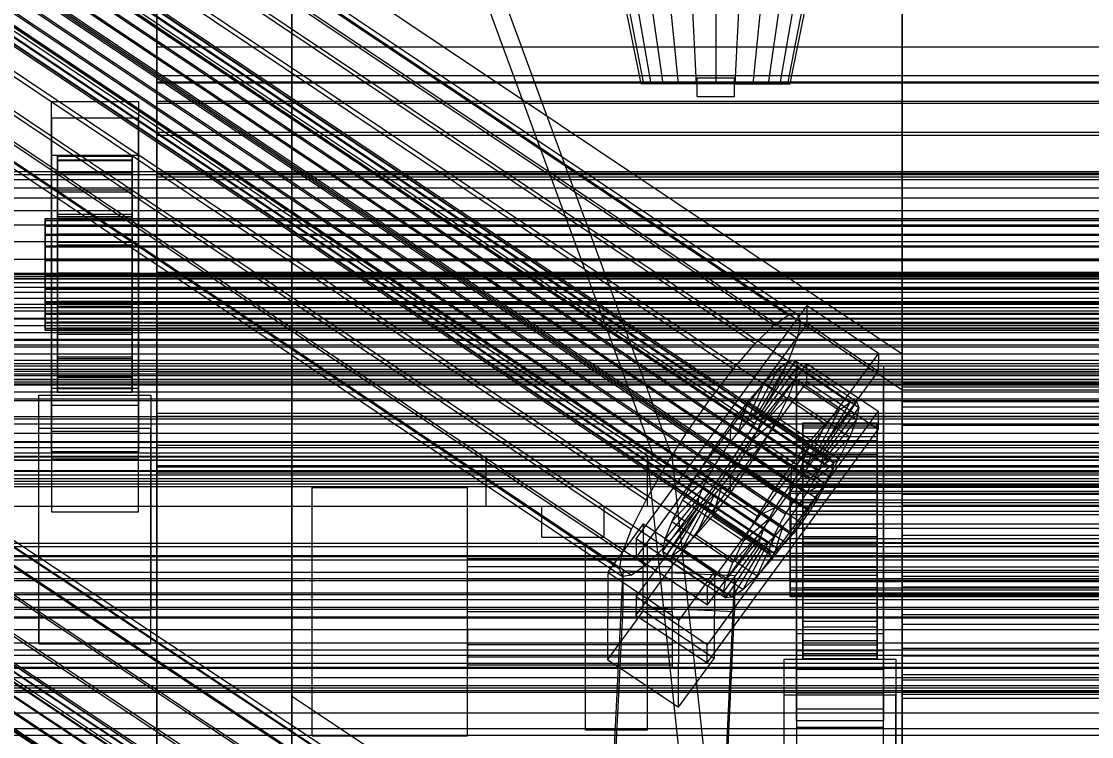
# Model space of a CAD drawing. Header units: millimetres. Extents: x -2500 to 58855, y -53268 to 6837.
# Drawn here: x -271.8 to -99.5, y -33745.1 to -33629.9 of the extents above; entities that cross this region are included whole.
import ezdxf

# ---------------------------------------------------------------- set-up
doc = ezdxf.new("R2010")
doc.units = ezdxf.units.MM
for name, color, linetype, lineweight in [('COTAS_O', 1, 'Continuous', 0), ('frontal_briquetadora', 7, 'Continuous', 0), ('frontal_C01', 7, 'Continuous', 0), ('frontal_C02', 7, 'Continuous', 0), ('frontal_C03', 7, 'Continuous', 0), ('frontal_mezcladora', 7, 'Continuous', 0), ('frontal_secador', 7, 'Continuous', 0)]:
    doc.layers.add(name, color=color, linetype=linetype, lineweight=lineweight)
doc.dimstyles.new('R19_100', dxfattribs={"dimtxt": 250, "dimasz": 150, "dimexe": 150, "dimexo": 80, "dimgap": 100, "dimtad": 1, "dimtih": 1, "dimtoh": 1, "dimdsep": 46, "dimcen": 0.09, "dimadec": 0, "dimazin": 0, "dimtfac": 1, "dimtdec": 4, "dimtofl": 0, "dimtmove": 0, "dimatfit": 3, "dimfxl": 1, "dimtolj": 1, "dimtzin": 0, "dimarcsym": 0})

# ---------------------------------------------------------------- blocks, each defined once
blk = doc.blocks.new('*D39')
at = {"layer": 'COTAS_O', "color": 0, "lineweight": -2, "transparency": 16777216}
for p, q in [((-1725, -34320), (-1725, -33550)), ((1725, -34320), (1725, -33550)), ((-1575, -33700), (1575, -33700))]:
    blk.add_line(p, q, dxfattribs=at)
at = {"layer": 'COTAS_O', "color": 0, "transparency": 16777216}
for points in [[(-1575, -33675), (-1575, -33725), (-1725, -33700)], [(1575, -33675), (1575, -33725), (1725, -33700)]]:
    blk.add_solid(points, dxfattribs=at)
at = {"layer": 'Defpoints', "color": 0, "transparency": 16777216}
for p in [(1725, -33700), (-1725, -34400), (1725, -34400)]:
    blk.add_point(p, dxfattribs=at)
blk = doc.blocks.new('*D42')
at = {"layer": 'COTAS_O', "color": 0, "lineweight": -2, "transparency": 16777216}
for p, q in [((-570, -33700), (200, -33700)), ((50, -34750), (50, -33850)), ((-570, -34900), (200, -34900))]:
    blk.add_line(p, q, dxfattribs=at)
at = {"layer": 'COTAS_O', "color": 0, "transparency": 16777216}
for points in [[(25, -33850), (75, -33850), (50, -33700)], [(25, -34750), (75, -34750), (50, -34900)]]:
    blk.add_solid(points, dxfattribs=at)
at = {"layer": 'Defpoints', "color": 0, "transparency": 16777216}
for p in [(-650, -33700), (50, -33700), (-650, -34900)]:
    blk.add_point(p, dxfattribs=at)

msp = doc.modelspace()

# ---------------------------------------------------------------- linework, layer by layer
at = {"layer": 'frontal_briquetadora'}
for p, q in [((-170, -33700), (-305, -33332.75)), ((-167, -33700), (-302, -33332.75)), ((-197, -33700), (-171, -33700)), ((-197, -33708), (-197, -33700)), ((-164, -33765), (-171, -33700)), ((-167, -33700), (-171, -33700)), ((-171, -33708), (-171, -33700)), ((-171, -33700), (211, -33700)), ((-170, -33700), (-167, -33700)), ((-170, -33700), (210, -33700)), ((-167, -33700), (207, -33700)), ((-160, -33765), (-167, -33700)), ((-225, -33705), (-200, -33705)), ((-225, -33745), (-225, -33705)), ((-200, -33745), (-200, -33705)), ((-197, -33708), (-171, -33708)), ((-188, -33708), (-178, -33708)), ((-188, -33713), (-188, -33708)), ((-178, -33713), (-178, -33708)), ((-171, -33708), (211, -33708)), ((-188, -33713), (-178, -33713)), ((-181, -33714), (-171, -33714)), ((-181, -33744), (-181, -33714)), ((-171, -33744), (-171, -33714)), ((-200, -33716.44), (-200, -33716)), ((-200, -33716), (-167, -33716)), ((-200, -33717.719), (-200, -33716.44)), ((-200, -33716.44), (-167, -33716.44)), ((-167, -33716.44), (-167, -33716)), ((-167, -33717.719), (-167, -33716.44)), ((-200, -33719.71), (-200, -33717.719)), ((-200, -33717.719), (-167, -33717.719)), ((-167, -33719.71), (-167, -33717.719)), ((-200, -33722.219), (-200, -33719.71)), ((-200, -33719.71), (-167, -33719.71)), ((-167, -33722.219), (-167, -33719.71)), ((-200, -33725), (-200, -33722.219)), ((-200, -33722.219), (-167, -33722.219)), ((-167, -33725), (-167, -33722.219)), ((-200, -33727.781), (-200, -33725)), ((-167, -33725), (-200, -33725)), ((-167, -33725), (-167, -33727.781)), ((-200, -33727.781), (-200, -33730.29)), ((-200, -33727.781), (-167, -33727.781)), ((-167, -33727.781), (-167, -33730.29)), ((-200, -33730.29), (-200, -33732.281)), ((-200, -33730.29), (-167, -33730.29)), ((-167, -33730.29), (-167, -33732.281)), ((-200, -33732.281), (-200, -33733.56)), ((-200, -33732.281), (-167, -33732.281)), ((-167, -33732.281), (-167, -33733.56)), ((-200, -33733.56), (-200, -33734)), ((-200, -33733.56), (-167, -33733.56)), ((-200, -33734), (-167, -33734)), ((-167, -33733.56), (-167, -33734)), ((-181, -33744), (-171, -33744)), ((-225, -33745), (-200, -33745))]:
    msp.add_line(p, q, dxfattribs=at)
at = {"layer": 'frontal_C01'}
for p, q in [((-250, -32680.37), (-250, -35735.764)), ((-250, -35740.498), (-250, -32685.104)), ((-228.298, -33426.447), (-228.298, -33738.634)), ((-228.298, -33744.321), (-228.298, -33432.135)), ((-130, -33803.877), (-130, -33491.691)), ((-130, -33497.378), (-130, -33809.565)), ((-311.15, -33654.12), (311.15, -33654.12)), ((-311.15, -33654.563), (311.15, -33654.563)), ((-311.15, -33655.405), (311.15, -33655.405)), ((-311.15, -33656.702), (311.15, -33656.702)), ((-311.15, -33658.33), (311.15, -33658.33)), ((-311.15, -33660.394), (311.15, -33660.394)), ((-311.15, -33662.695), (311.15, -33662.695)), ((-311.15, -33665.385), (311.15, -33665.385)), ((-311.15, -33668.203), (311.15, -33668.203)), ((-440, -33670.486), (440, -33670.486)), ((-440, -33670.643), (440, -33670.643)), ((-440, -33670.942), (440, -33670.942)), ((-440, -33671.401), (440, -33671.401)), ((-440, -33671.978), (440, -33671.978)), ((311.15, -33671.336), (-311.15, -33671.336)), ((-440, -33672.709), (440, -33672.709)), ((-440, -33673.525), (440, -33673.525)), ((-440, -33674.478), (440, -33674.478)), ((-440, -33675.477), (440, -33675.477)), ((-332.629, -33674.95), (-148.32, -33797.282)), ((-331.181, -33674.943), (-146.872, -33797.274)), ((-311.15, -33674.479), (311.15, -33674.479)), ((440, -33676.586), (-440, -33676.586)), ((-334.938, -33676.398), (-150.629, -33798.729)), ((-330.692, -33676.376), (-146.383, -33798.708)), ((-440, -33677.7), (440, -33677.7)), ((-440, -33678.891), (440, -33678.891)), ((-355.53, -33678.808), (-141.731, -33820.712)), ((-355.017, -33678.805), (-141.218, -33820.71)), ((-311.15, -33677.841), (311.15, -33677.841)), ((-440, -33680.045), (440, -33680.045)), ((-357.415, -33680.309), (-143.617, -33822.213)), ((-356.348, -33679.321), (-142.549, -33821.225)), ((-355.022, -33680.297), (-141.224, -33822.201)), ((-354.844, -33679.313), (-141.045, -33821.218)), ((-337.95, -33679.186), (-153.641, -33801.518)), ((-331.197, -33679.153), (-146.887, -33801.484)), ((-440, -33681.236), (440, -33681.236)), ((-440, -33682.35), (440, -33682.35)), ((-358.659, -33681.705), (-144.861, -33823.609)), ((-355.541, -33681.689), (-141.742, -33823.594)), ((-311.15, -33681.095), (311.15, -33681.095)), ((-440, -33683.459), (440, -33683.459)), ((-146.196, -33825.318), (-359.995, -33683.414)), ((-356.363, -33683.396), (-142.565, -33825.3)), ((-341.461, -33683.127), (-157.152, -33805.458)), ((-332.659, -33683.083), (-148.35, -33805.414)), ((-440, -33684.458), (440, -33684.458)), ((-440, -33685.411), (440, -33685.411)), ((-361.332, -33685.319), (-147.533, -33827.224)), ((-357.434, -33685.3), (-143.635, -33827.204)), ((-311.15, -33684.456), (311.15, -33684.456)), ((-440, -33686.227), (440, -33686.227)), ((-440, -33686.958), (440, -33686.958)), ((-440, -33687.534), (440, -33687.534)), ((-358.68, -33687.272), (-144.881, -33829.176)), ((-311.15, -33687.6), (311.15, -33687.6)), ((-440, -33687.994), (440, -33687.994)), ((-440, -33688.293), (440, -33688.293)), ((-440, -33688.449), (440, -33688.449)), ((-160.922, -33810.281), (-345.231, -33687.95)), ((-334.981, -33687.899), (-150.672, -33810.23)), ((-311.15, -33690.732), (311.15, -33690.732)), ((-349.002, -33693.327), (-164.693, -33815.658)), ((-338.003, -33693.272), (-153.694, -33815.604)), ((-311.15, -33693.551), (311.15, -33693.551)), ((-311.15, -33696.241), (311.15, -33696.241)), ((-341.52, -33698.837), (-157.211, -33821.169)), ((-311.15, -33698.542), (311.15, -33698.542)), ((-311.15, -33700.606), (311.15, -33700.606)), ((-311.15, -33702.233), (311.15, -33702.233)), ((-311.15, -33703.531), (311.15, -33703.531)), ((-311.15, -33704.373), (311.15, -33704.373)), ((-311.15, -33704.816), (311.15, -33704.816)), ((-130, -33803.877), (-228.298, -33738.634)), ((-228.298, -33738.634), (-228.298, -34050.821)), ((-228.298, -33738.634), (-228.298, -33744.321)), ((-228.298, -34056.508), (-228.298, -33744.321)), ((-228.298, -33744.321), (-130, -33809.565))]:
    msp.add_line(p, q, dxfattribs=at)
at = {"layer": 'frontal_C02'}
for p, q in [((-250, -32976.99), (-250, -35767.535)), ((-250, -35772.314), (-250, -32981.769)), ((-130, -33683.511), (-130, -33398.69)), ((-130, -33404.431), (-130, -33689.252)), ((-332.629, -33553.761), (-148.32, -33677.245)), ((-331.181, -33553.564), (-146.872, -33677.048)), ((-330.692, -33554.807), (-146.383, -33678.291)), ((-334.938, -33555.385), (-150.629, -33678.869)), ((-356.348, -33557.977), (-142.549, -33701.219)), ((-355.53, -33557.402), (-141.731, -33700.643)), ((-355.017, -33557.332), (-141.218, -33700.574)), ((-354.844, -33557.773), (-141.045, -33701.014)), ((-337.95, -33558.325), (-153.641, -33681.809)), ((-331.197, -33557.406), (-146.887, -33680.89)), ((-357.415, -33559.019), (-143.617, -33702.261)), ((-355.541, -33560.032), (-141.742, -33703.274)), ((-355.022, -33558.694), (-141.224, -33701.935)), ((-358.659, -33560.456), (-144.861, -33703.698)), ((-356.363, -33561.697), (-142.565, -33704.939)), ((-332.659, -33561.184), (-148.35, -33684.668)), ((-146.196, -33705.433), (-359.995, -33562.191)), ((-357.434, -33563.575), (-143.635, -33706.817)), ((-341.461, -33562.381), (-157.152, -33685.865)), ((-361.332, -33564.105), (-147.533, -33707.346)), ((-362.578, -33566.068), (-148.779, -33709.309)), ((-358.68, -33565.538), (-144.881, -33708.779)), ((-334.981, -33565.883), (-150.672, -33689.367)), ((-363.648, -33567.946), (-149.85, -33711.187)), ((-360.017, -33567.452), (-146.218, -33710.693)), ((-160.922, -33690.761), (-345.231, -33567.277)), ((-364.471, -33569.611), (-150.672, -33712.852)), ((-361.352, -33569.187), (-147.554, -33712.428)), ((-365.168, -33571.87), (-151.369, -33715.112)), ((-364.989, -33570.949), (-151.191, -33714.191)), ((-364.482, -33572.241), (-150.683, -33715.482)), ((-363.664, -33571.666), (-149.865, -33714.907)), ((-362.596, -33570.624), (-148.798, -33713.865)), ((-338.003, -33571.183), (-153.694, -33694.667)), ((-364.995, -33572.311), (-151.196, -33715.552)), ((-349.002, -33572.678), (-164.693, -33696.162)), ((-341.52, -33576.722), (-157.211, -33700.206)), ((-352.519, -33578.218), (-168.21, -33701.702)), ((-345.291, -33582.124), (-160.982, -33705.608)), ((-355.541, -33583.517), (-171.232, -33707.001)), ((-349.061, -33587.019), (-164.752, -33710.503)), ((-357.863, -33588.216), (-173.554, -33711.7)), ((-352.572, -33591.076), (-168.263, -33714.56)), ((-359.326, -33591.994), (-175.016, -33715.478)), ((-359.83, -33594.593), (-175.521, -33718.077)), ((-355.584, -33594.016), (-171.275, -33717.5)), ((-359.341, -33595.837), (-175.032, -33719.321)), ((-357.893, -33595.64), (-173.584, -33719.124)), ((-130, -33683.511), (-228.298, -33617.653)), ((-228.298, -33617.653), (-228.298, -33902.474)), ((-228.298, -33908.215), (-228.298, -33623.394)), ((-228.298, -33623.394), (-130, -33689.252)), ((-172.809, -33713.273), (-145.277, -33675.68)), ((-150.629, -33678.869), (-148.32, -33677.245)), ((-148.32, -33677.245), (-146.872, -33677.048)), ((-146.872, -33677.048), (-146.383, -33678.291)), ((-145.289, -33678.602), (-145.277, -33675.68)), ((-145.277, -33675.68), (-133.809, -33683.363)), ((-145.289, -33678.602), (-172.821, -33716.195)), ((-153.641, -33681.809), (-150.629, -33678.869)), ((-146.383, -33678.291), (-146.887, -33680.89)), ((-133.821, -33686.286), (-145.289, -33678.602)), ((-157.152, -33685.865), (-153.641, -33681.809)), ((-146.887, -33680.89), (-148.35, -33684.668)), ((-133.809, -33683.363), (-161.341, -33720.956)), ((-133.809, -33683.363), (-133.821, -33686.286)), ((-130, -33968.332), (-130, -33683.511)), ((0, -33683.511), (-130, -33683.511)), ((-172.847, -33722.625), (-145.315, -33685.032)), ((-160.922, -33690.761), (-157.152, -33685.865)), ((-154.017, -33693.535), (-149.953, -33685.931)), ((-153.199, -33692.96), (-148.226, -33684.716)), ((-152.686, -33692.89), (-147.143, -33684.569)), ((-152.513, -33693.331), (-146.777, -33685.499)), ((-149.953, -33685.931), (-152.207, -33688.13)), ((-148.35, -33684.668), (-150.672, -33689.367)), ((-148.226, -33684.716), (-149.953, -33685.931)), ((-149.953, -33685.931), (-140.123, -33692.517)), ((-147.143, -33684.569), (-148.226, -33684.716)), ((-148.226, -33684.716), (-138.396, -33691.302)), ((-147.155, -33687.443), (-146.777, -33685.499)), ((-147.143, -33684.569), (-137.313, -33691.155)), ((-146.777, -33685.499), (-147.143, -33684.569)), ((-147, -33688.333), (-147, -33685.41)), ((-147, -33685.41), (-133, -33685.41)), ((-147, -33731.314), (-147, -33685.41)), ((-146.777, -33685.499), (-136.948, -33692.085)), ((-145.327, -33687.955), (-145.315, -33685.032)), ((-145.315, -33685.032), (-133.847, -33692.716)), ((-133, -33685.41), (-133, -33688.333)), ((-133, -33685.41), (-133, -33731.314)), ((-161.353, -33723.879), (-133.821, -33686.286)), ((-152.692, -33694.252), (-147.155, -33687.443)), ((-148.249, -33690.269), (-147.155, -33687.443)), ((-147.155, -33687.443), (-137.325, -33694.029)), ((-145.327, -33687.955), (-172.859, -33725.548)), ((-155.085, -33694.577), (-152.207, -33688.13)), ((-152.207, -33688.13), (-154.833, -33691.164)), ((-150.672, -33689.367), (-153.694, -33694.667)), ((-152.207, -33688.13), (-142.377, -33694.716)), ((-133, -33688.333), (-147, -33688.333)), ((-147, -33688.333), (-147, -33734.237)), ((-133.859, -33695.638), (-145.327, -33687.955)), ((-133, -33734.237), (-133, -33688.333)), ((-130, -33689.252), (-130, -33688.159)), ((-130, -33688.159), (-130, -33688.795)), ((-130, -33688.159), (130, -33688.159)), ((-130, -33688.795), (-130, -33691.118)), ((-130, -33688.795), (130, -33688.795)), ((-130, -33689.252), (-130, -33974.073)), ((-130, -33689.252), (0, -33689.252)), ((-130, -33692.001), (-130, -33689.252)), ((-130, -33689.252), (130, -33689.252)), ((-164.693, -33696.162), (-160.922, -33690.761)), ((-154.833, -33691.164), (-157.653, -33694.826)), ((-156.329, -33696.014), (-154.833, -33691.164)), ((-154.833, -33691.164), (-145.003, -33697.75)), ((-153.21, -33695.59), (-148.249, -33690.269)), ((-149.985, -33693.784), (-148.249, -33690.269)), ((-148.249, -33690.269), (-138.419, -33696.855)), ((-137.313, -33691.155), (-142.856, -33699.476)), ((-138.396, -33691.302), (-137.313, -33691.155)), ((-137.313, -33691.155), (-136.948, -33692.085)), ((-130, -33691.118), (-130, -33694.969)), ((-130, -33691.118), (130, -33691.118)), ((-133.847, -33692.716), (-161.379, -33730.309)), ((-153.199, -33692.96), (-152.686, -33692.89)), ((-142.856, -33699.476), (-152.686, -33692.89)), ((-152.686, -33692.89), (-152.513, -33693.331)), ((-140.123, -33692.517), (-144.188, -33700.121)), ((-138.396, -33691.302), (-143.369, -33699.546)), ((-136.948, -33692.085), (-142.683, -33699.917)), ((-142.377, -33694.716), (-140.123, -33692.517)), ((-140.123, -33692.517), (-138.396, -33691.302)), ((-136.948, -33692.085), (-137.325, -33694.029)), ((-133.847, -33692.716), (-133.859, -33695.638)), ((-130, -33696.218), (-130, -33692.001)), ((-130, -33692.001), (130, -33692.001)), ((-156.329, -33696.014), (-155.085, -33694.577)), ((-155.085, -33694.577), (-154.017, -33693.535)), ((-145.255, -33701.163), (-155.085, -33694.577)), ((-154.033, -33697.255), (-149.985, -33693.784)), ((-154.017, -33693.535), (-153.199, -33692.96)), ((-144.188, -33700.121), (-154.017, -33693.535)), ((-152.692, -33694.252), (-153.21, -33695.59)), ((-143.369, -33699.546), (-153.199, -33692.96)), ((-152.513, -33693.331), (-152.692, -33694.252)), ((-142.862, -33700.838), (-152.692, -33694.252)), ((-142.683, -33699.917), (-152.513, -33693.331)), ((-152.246, -33697.748), (-149.985, -33693.784)), ((-149.985, -33693.784), (-140.156, -33700.37)), ((-146, -33704.549), (-146, -33694.555)), ((-146, -33694.555), (-146, -33695.031)), ((-146, -33694.555), (-134, -33694.555)), ((-146, -33695.373), (-146, -33694.555)), ((-137.325, -33694.029), (-142.862, -33700.838)), ((-137.325, -33694.029), (-138.419, -33696.855)), ((-134, -33695.031), (-134, -33694.555)), ((-134, -33694.555), (-134, -33704.549)), ((-134, -33694.555), (-134, -33695.373)), ((-168.21, -33701.702), (-164.693, -33696.162)), ((-161.391, -33733.231), (-133.859, -33695.638)), ((-157.653, -33694.826), (-160.474, -33698.867)), ((-157.653, -33694.826), (-157.665, -33697.749)), ((-157.665, -33697.749), (-156.329, -33696.014)), ((-147.823, -33701.412), (-157.653, -33694.826)), ((-153.694, -33694.667), (-157.211, -33700.206)), ((-146.499, -33702.6), (-156.329, -33696.014)), ((-153.21, -33695.59), (-154.033, -33697.255)), ((-143.38, -33702.176), (-153.21, -33695.59)), ((-147, -33697.685), (-147, -33694.762)), ((-147, -33694.762), (-133, -33694.762)), ((-147, -33740.667), (-147, -33694.762)), ((-146, -33704.774), (-146, -33695.031)), ((-146, -33695.031), (-146, -33696.768)), ((-146, -33695.031), (-134, -33695.031)), ((-146, -33704.936), (-146, -33695.373)), ((-146, -33695.373), (-134, -33695.373)), ((-146, -33697.429), (-146, -33695.373)), ((-142.377, -33694.716), (-145.255, -33701.163)), ((-145.003, -33697.75), (-142.377, -33694.716)), ((-134, -33696.768), (-134, -33695.031)), ((-134, -33695.031), (-134, -33704.774)), ((-134, -33695.373), (-134, -33704.936)), ((-134, -33695.373), (-134, -33697.429)), ((-133, -33694.762), (-133, -33697.685)), ((-133, -33694.762), (-133, -33740.667)), ((-130, -33694.969), (-130, -33700.086)), ((-130, -33694.969), (130, -33694.969)), ((-130, -33701.616), (-130, -33696.218)), ((-130, -33696.218), (130, -33696.218)), ((-159.001, -33699.663), (-157.665, -33697.749)), ((-157.665, -33697.749), (-147.835, -33704.335)), ((-154.033, -33697.255), (-155.103, -33699.133)), ((-155.103, -33699.133), (-152.246, -33697.748)), ((-154.877, -33701.892), (-152.246, -33697.748)), ((-144.203, -33703.841), (-154.033, -33697.255)), ((-152.246, -33697.748), (-142.416, -33704.334)), ((-147.823, -33701.412), (-145.003, -33697.75)), ((-133, -33697.685), (-147, -33697.685)), ((-147, -33697.685), (-147, -33743.589)), ((-145.003, -33697.75), (-146.499, -33702.6)), ((-146, -33705.597), (-146, -33696.768)), ((-146, -33696.768), (-146, -33699.649)), ((-146, -33696.768), (-134, -33696.768)), ((-146, -33705.91), (-146, -33697.429)), ((-146, -33697.429), (-134, -33697.429)), ((-146, -33700.584), (-146, -33697.429)), ((-138.419, -33696.855), (-143.38, -33702.176)), ((-138.419, -33696.855), (-140.156, -33700.37)), ((-134, -33699.649), (-134, -33696.768)), ((-134, -33696.768), (-134, -33705.597)), ((-134, -33697.429), (-134, -33705.91)), ((-134, -33697.429), (-134, -33700.584)), ((-133, -33743.589), (-133, -33697.685)), ((-160.474, -33698.867), (-163.105, -33703.011)), ((-159.001, -33699.663), (-160.474, -33698.867)), ((-160.474, -33698.867), (-150.644, -33705.453)), ((-160.247, -33701.626), (-159.001, -33699.663)), ((-149.171, -33706.249), (-159.001, -33699.663)), ((-155.103, -33699.133), (-156.35, -33701.096)), ((-145.274, -33705.719), (-155.103, -33699.133)), ((-146, -33706.962), (-146, -33699.649)), ((-146, -33699.649), (-146, -33703.477)), ((-146, -33699.649), (-134, -33699.649)), ((-143.369, -33699.546), (-144.188, -33700.121)), ((-142.856, -33699.476), (-143.369, -33699.546)), ((-142.683, -33699.917), (-142.856, -33699.476)), ((-134, -33703.477), (-134, -33699.649)), ((-134, -33699.649), (-134, -33706.962)), ((-157.211, -33700.206), (-160.982, -33705.608)), ((-156.35, -33701.096), (-157.686, -33703.01)), ((-156.35, -33701.096), (-154.877, -33701.892)), ((-146.52, -33707.682), (-156.35, -33701.096)), ((-150.644, -33705.453), (-147.823, -33701.412)), ((-147.835, -33704.335), (-147.823, -33701.412)), ((-145.255, -33701.163), (-146.499, -33702.6)), ((-146, -33707.405), (-146, -33700.584)), ((-146, -33700.584), (-134, -33700.584)), ((-146, -33704.621), (-146, -33700.584)), ((-144.188, -33700.121), (-145.255, -33701.163)), ((-140.156, -33700.37), (-144.203, -33703.841)), ((-143.617, -33702.261), (-142.549, -33701.219)), ((-143.38, -33702.176), (-142.862, -33700.838)), ((-142.862, -33700.838), (-142.683, -33699.917)), ((-142.549, -33701.219), (-141.731, -33700.643)), ((-140.156, -33700.37), (-142.416, -33704.334)), ((-141.731, -33700.643), (-141.218, -33700.574)), ((-141.045, -33701.014), (-141.224, -33701.935)), ((-141.218, -33700.574), (-141.045, -33701.014)), ((-134, -33700.584), (-134, -33707.405)), ((-134, -33700.584), (-134, -33704.621)), ((-130, -33700.086), (-130, -33706.12)), ((-130, -33700.086), (130, -33700.086)), ((-171.232, -33707.001), (-168.21, -33701.702)), ((-163.105, -33703.011), (-165.365, -33706.975)), ((-160.247, -33701.626), (-163.105, -33703.011)), ((-163.105, -33703.011), (-153.275, -33709.596)), ((-161.318, -33703.504), (-160.247, -33701.626)), ((-150.417, -33708.212), (-160.247, -33701.626)), ((-157.686, -33703.01), (-159.022, -33704.745)), ((-157.698, -33705.933), (-154.877, -33701.892)), ((-157.686, -33703.01), (-157.698, -33705.933)), ((-147.856, -33709.596), (-157.686, -33703.01)), ((-154.877, -33701.892), (-145.047, -33708.478)), ((-146.499, -33702.6), (-147.835, -33704.335)), ((-144.861, -33703.698), (-143.617, -33702.261)), ((-144.203, -33703.841), (-143.38, -33702.176)), ((-141.224, -33701.935), (-141.742, -33703.274)), ((-130, -33707.827), (-130, -33701.616)), ((-130, -33701.616), (130, -33701.616)), ((-161.318, -33703.504), (-165.365, -33706.975)), ((-162.14, -33705.169), (-161.318, -33703.504)), ((-151.488, -33710.089), (-161.318, -33703.504)), ((-159.022, -33704.745), (-160.518, -33709.595)), ((-159.022, -33704.745), (-160.266, -33706.182)), ((-149.192, -33711.33), (-159.022, -33704.745)), ((-147.835, -33704.335), (-149.171, -33706.249)), ((-148, -33704.936), (-148, -33704.549)), ((-148, -33704.549), (-148, -33704.774)), ((-148, -33704.549), (148, -33704.549)), ((-148, -33704.774), (-148, -33705.597)), ((-148, -33704.774), (148, -33704.774)), ((-148, -33705.91), (-148, -33704.936)), ((-148, -33704.936), (148, -33704.936)), ((-146.196, -33705.433), (-144.861, -33703.698)), ((-146, -33708.775), (-146, -33703.477)), ((-146, -33703.477), (-146, -33707.99)), ((-146, -33703.477), (-134, -33703.477)), ((-146, -33704.774), (-146, -33704.549)), ((-134, -33704.549), (-146, -33704.549)), ((-146, -33704.549), (-146, -33704.936)), ((-146, -33709.317), (-146, -33704.621)), ((-146, -33704.621), (-134, -33704.621)), ((-146, -33709.267), (-146, -33704.621)), ((-146, -33705.597), (-146, -33704.774)), ((-134, -33704.774), (-146, -33704.774)), ((-134, -33704.936), (-146, -33704.936)), ((-146, -33704.936), (-146, -33705.91)), ((-145.274, -33705.719), (-144.203, -33703.841)), ((-142.416, -33704.334), (-145.274, -33705.719)), ((-142.416, -33704.334), (-145.047, -33708.478)), ((-142.565, -33704.939), (-143.635, -33706.817)), ((-141.742, -33703.274), (-142.565, -33704.939)), ((-134, -33707.99), (-134, -33703.477)), ((-134, -33703.477), (-134, -33708.775)), ((-134, -33704.549), (-134, -33704.774)), ((-134, -33704.936), (-134, -33704.549)), ((-134, -33704.621), (-134, -33709.317)), ((-134, -33704.621), (-134, -33709.267)), ((-134, -33704.774), (-134, -33705.597)), ((-134, -33705.91), (-134, -33704.936)), ((-162.659, -33706.507), (-168.196, -33713.316)), ((-162.14, -33705.169), (-167.102, -33710.49)), ((-160.982, -33705.608), (-164.752, -33710.503)), ((-160.266, -33706.182), (-163.144, -33712.629)), ((-162.837, -33707.428), (-162.659, -33706.507)), ((-162.659, -33706.507), (-162.14, -33705.169)), ((-152.829, -33713.093), (-162.659, -33706.507)), ((-152.311, -33711.754), (-162.14, -33705.169)), ((-160.266, -33706.182), (-161.333, -33707.224)), ((-160.518, -33709.595), (-157.698, -33705.933)), ((-150.436, -33712.768), (-160.266, -33706.182)), ((-157.698, -33705.933), (-147.868, -33712.518)), ((-153.275, -33709.596), (-150.644, -33705.453)), ((-150.644, -33705.453), (-149.171, -33706.249)), ((-149.171, -33706.249), (-150.417, -33708.212)), ((-148, -33705.597), (-148, -33706.962)), ((-148, -33705.597), (148, -33705.597)), ((-148, -33707.405), (-148, -33705.91)), ((-148, -33705.91), (148, -33705.91)), ((-147.533, -33707.346), (-146.196, -33705.433)), ((-146.52, -33707.682), (-145.274, -33705.719)), ((-146, -33706.962), (-146, -33705.597)), ((-134, -33705.597), (-146, -33705.597)), ((-134, -33705.91), (-146, -33705.91)), ((-146, -33705.91), (-146, -33707.405)), ((-134, -33705.597), (-134, -33706.962)), ((-134, -33707.405), (-134, -33705.91)), ((-130, -33706.12), (-130, -33712.66)), ((130, -33706.12), (-130, -33706.12)), ((-173.554, -33711.7), (-171.232, -33707.001)), ((-162.837, -33707.428), (-168.573, -33715.26)), ((-162.664, -33707.869), (-168.208, -33716.19)), ((-162.151, -33707.799), (-167.125, -33716.043)), ((-165.365, -33706.975), (-167.102, -33710.49)), ((-161.333, -33707.224), (-165.397, -33714.828)), ((-165.365, -33706.975), (-155.535, -33713.561)), ((-162.664, -33707.869), (-162.837, -33707.428)), ((-153.008, -33714.014), (-162.837, -33707.428)), ((-162.151, -33707.799), (-162.664, -33707.869)), ((-152.835, -33714.455), (-162.664, -33707.869)), ((-161.333, -33707.224), (-162.151, -33707.799)), ((-152.321, -33714.385), (-162.151, -33707.799)), ((-151.503, -33713.809), (-161.333, -33707.224)), ((-153.275, -33709.596), (-150.417, -33708.212)), ((-150.417, -33708.212), (-151.488, -33710.089)), ((-148.779, -33709.309), (-147.533, -33707.346)), ((-148, -33706.962), (-148, -33708.775)), ((-148, -33706.962), (148, -33706.962)), ((-148, -33709.317), (-148, -33707.405)), ((-148, -33707.405), (148, -33707.405)), ((-147.856, -33709.596), (-146.52, -33707.682)), ((-145.047, -33708.478), (-146.52, -33707.682)), ((-146, -33708.775), (-146, -33706.962)), ((-134, -33706.962), (-146, -33706.962)), ((-134, -33707.405), (-146, -33707.405)), ((-146, -33707.405), (-146, -33709.317)), ((-146, -33707.99), (-146, -33710.913)), ((-134, -33707.99), (-146, -33707.99)), ((-146, -33707.99), (-146, -33712.882)), ((-143.635, -33706.817), (-144.881, -33708.779)), ((-134, -33706.962), (-134, -33708.775)), ((-134, -33709.317), (-134, -33707.405)), ((-134, -33710.913), (-134, -33707.99)), ((-134, -33712.882), (-134, -33707.99)), ((-130, -33714.427), (-130, -33707.827)), ((-130, -33707.827), (130, -33707.827)), ((-163.144, -33712.629), (-160.518, -33709.595)), ((-160.518, -33709.595), (-150.688, -33716.18)), ((-155.535, -33713.561), (-153.275, -33709.596)), ((-155.535, -33713.561), (-151.488, -33710.089)), ((-151.488, -33710.089), (-152.311, -33711.754)), ((-149.85, -33711.187), (-148.779, -33709.309)), ((-149.192, -33711.33), (-147.856, -33709.596)), ((-148, -33708.775), (-148, -33710.913)), ((-148, -33708.775), (148, -33708.775)), ((-148, -33711.518), (-148, -33709.317)), ((-148, -33709.317), (148, -33709.317)), ((-145.047, -33708.478), (-147.868, -33712.518)), ((-147.868, -33712.518), (-147.856, -33709.596)), ((-144.881, -33708.779), (-146.218, -33710.693)), ((-146, -33710.913), (-146, -33708.775)), ((-134, -33708.775), (-146, -33708.775)), ((-146, -33711.518), (-146, -33709.267)), ((-146, -33709.267), (-134, -33709.267)), ((-146, -33714.204), (-146, -33709.267)), ((-134, -33709.317), (-146, -33709.317)), ((-146, -33709.317), (-146, -33711.518)), ((-134, -33708.775), (-134, -33710.913)), ((-134, -33709.267), (-134, -33711.518)), ((-134, -33709.267), (-134, -33714.204)), ((-134, -33711.518), (-134, -33709.317)), ((-177.394, -33718.661), (-171.658, -33710.83)), ((-175.016, -33715.478), (-173.554, -33711.7)), ((-171.715, -33724.858), (-171.658, -33710.83)), ((-171.658, -33710.83), (-160.19, -33718.513)), ((-164.752, -33710.503), (-168.263, -33714.56)), ((-167.102, -33710.49), (-168.196, -33713.316)), ((-167.102, -33710.49), (-157.272, -33717.076)), ((-157.272, -33717.076), (-152.311, -33711.754)), ((-152.311, -33711.754), (-152.829, -33713.093)), ((-150.688, -33716.18), (-149.192, -33711.33)), ((-150.672, -33712.852), (-149.85, -33711.187)), ((-150.436, -33712.768), (-149.192, -33711.33)), ((-148, -33710.913), (-148, -33713.23)), ((148, -33710.913), (-148, -33710.913)), ((-148, -33713.856), (-148, -33711.518)), ((-148, -33711.518), (148, -33711.518)), ((-146.218, -33710.693), (-147.554, -33712.428)), ((-146, -33710.913), (-134, -33710.913)), ((-146, -33713.23), (-146, -33710.913)), ((-134, -33711.518), (-146, -33711.518)), ((-146, -33711.518), (-146, -33713.856)), ((-134, -33710.913), (-134, -33713.23)), ((-134, -33713.856), (-134, -33711.518)), ((-172.809, -33713.273), (-172.821, -33716.195)), ((-161.341, -33720.956), (-172.809, -33713.273)), ((-168.196, -33713.316), (-168.573, -33715.26)), ((-168.196, -33713.316), (-158.366, -33719.902)), ((-165.397, -33714.828), (-163.144, -33712.629)), ((-163.144, -33712.629), (-153.314, -33719.215)), ((-158.366, -33719.902), (-152.829, -33713.093)), ((-157.272, -33717.076), (-155.535, -33713.561)), ((-153.314, -33719.215), (-150.436, -33712.768)), ((-152.829, -33713.093), (-153.008, -33714.014)), ((-151.503, -33713.809), (-150.436, -33712.768)), ((-151.191, -33714.191), (-150.672, -33712.852)), ((-147.868, -33712.518), (-150.688, -33716.18)), ((-147.554, -33712.428), (-148.798, -33713.865)), ((-148, -33713.23), (-148, -33715.569)), ((-148, -33713.23), (148, -33713.23)), ((-146, -33713.23), (-146, -33712.882)), ((-146, -33712.882), (-146, -33717.819)), ((-146, -33712.882), (-134, -33712.882)), ((-146, -33715.569), (-146, -33713.23)), ((-134, -33713.23), (-146, -33713.23)), ((-134, -33717.819), (-134, -33712.882)), ((-134, -33712.882), (-134, -33713.23)), ((-134, -33713.23), (-134, -33715.569)), ((-130, -33712.66), (-130, -33719.26)), ((-130, -33712.66), (130, -33712.66)), ((-168.263, -33714.56), (-171.275, -33717.5)), ((-168.573, -33715.26), (-168.208, -33716.19)), ((-168.573, -33715.26), (-158.743, -33721.846)), ((-167.125, -33716.043), (-165.397, -33714.828)), ((-165.397, -33714.828), (-155.567, -33721.414)), ((-158.743, -33721.846), (-153.008, -33714.014)), ((-158.378, -33722.776), (-152.835, -33714.455)), ((-157.295, -33722.629), (-152.321, -33714.385)), ((-155.567, -33721.414), (-151.503, -33713.809)), ((-153.008, -33714.014), (-152.835, -33714.455)), ((-152.835, -33714.455), (-152.321, -33714.385)), ((-152.321, -33714.385), (-151.503, -33713.809)), ((-151.369, -33715.112), (-151.191, -33714.191)), ((-151.196, -33715.552), (-151.369, -33715.112)), ((-149.865, -33714.907), (-150.683, -33715.482)), ((-148.798, -33713.865), (-149.865, -33714.907)), ((-148, -33716.174), (-148, -33713.856)), ((-148, -33713.856), (148, -33713.856)), ((-146, -33713.856), (-146, -33714.204)), ((-134, -33713.856), (-146, -33713.856)), ((-146, -33713.856), (-146, -33716.174)), ((-146, -33714.204), (-134, -33714.204)), ((-146, -33719.096), (-146, -33714.204)), ((-134, -33714.204), (-134, -33713.856)), ((-134, -33716.174), (-134, -33713.856)), ((-134, -33714.204), (-134, -33719.096)), ((-130, -33720.967), (-130, -33714.427)), ((-130, -33714.427), (130, -33714.427)), ((-175.521, -33718.077), (-175.016, -33715.478)), ((-172.821, -33716.195), (-161.353, -33723.879)), ((-168.208, -33716.19), (-167.125, -33716.043)), ((-168.208, -33716.19), (-158.378, -33722.776)), ((-167.125, -33716.043), (-157.295, -33722.629)), ((-150.688, -33716.18), (-153.314, -33719.215)), ((-150.683, -33715.482), (-151.196, -33715.552)), ((-148, -33715.569), (-148, -33717.769)), ((-148, -33715.569), (148, -33715.569)), ((-148, -33718.312), (-148, -33716.174)), ((-148, -33716.174), (148, -33716.174)), ((-146, -33717.769), (-146, -33715.569)), ((-146, -33715.569), (-146, -33717.819)), ((-134, -33715.569), (-146, -33715.569)), ((-146, -33716.174), (-146, -33719.096)), ((-134, -33716.174), (-146, -33716.174)), ((-146, -33716.174), (-146, -33718.312)), ((-134, -33717.819), (-134, -33715.569)), ((-134, -33715.569), (-134, -33717.769)), ((-134, -33719.096), (-134, -33716.174)), ((-134, -33718.312), (-134, -33716.174)), ((-177.811, -33777.742), (-174.943, -33718.365)), ((-177.394, -33718.661), (-177.451, -33732.69)), ((-165.926, -33726.345), (-177.394, -33718.661)), ((-175.032, -33719.321), (-175.521, -33718.077)), ((-174.943, -33724.212), (-174.943, -33718.365)), ((-174.943, -33718.365), (-156.962, -33719.16)), ((-171.275, -33717.5), (-173.584, -33719.124)), ((-160.19, -33718.513), (-165.926, -33726.345)), ((-160.19, -33718.513), (-160.247, -33732.542)), ((-158.366, -33719.902), (-157.272, -33717.076)), ((-148, -33717.769), (-148, -33719.682)), ((-148, -33717.769), (148, -33717.769)), ((-148, -33720.125), (-148, -33718.312)), ((-148, -33718.312), (148, -33718.312)), ((-146, -33719.682), (-146, -33717.769)), ((-146, -33717.769), (-146, -33722.465)), ((-134, -33717.769), (-146, -33717.769)), ((-146, -33717.819), (-146, -33722.465)), ((-146, -33717.819), (-134, -33717.819)), ((-146, -33718.312), (-146, -33723.61)), ((-134, -33718.312), (-146, -33718.312)), ((-146, -33718.312), (-146, -33720.125)), ((-134, -33722.465), (-134, -33717.769)), ((-134, -33717.769), (-134, -33719.682)), ((-134, -33722.465), (-134, -33717.819)), ((-134, -33723.61), (-134, -33718.312)), ((-134, -33720.125), (-134, -33718.312)), ((-173.584, -33719.124), (-175.032, -33719.321)), ((-156.962, -33719.16), (-159.83, -33778.536)), ((-158.743, -33721.846), (-158.366, -33719.902)), ((-156.962, -33719.16), (-156.962, -33725.006)), ((-153.314, -33719.215), (-155.567, -33721.414)), ((-148, -33719.682), (-148, -33721.176)), ((-148, -33719.682), (148, -33719.682)), ((-148, -33721.489), (-148, -33720.125)), ((-148, -33720.125), (148, -33720.125)), ((-146, -33719.096), (-134, -33719.096)), ((-146, -33723.61), (-146, -33719.096)), ((-146, -33721.176), (-146, -33719.682)), ((-146, -33719.682), (-146, -33726.503)), ((-134, -33719.682), (-146, -33719.682)), ((-146, -33720.125), (-146, -33727.438)), ((-134, -33720.125), (-146, -33720.125)), ((-146, -33720.125), (-146, -33721.489)), ((-134, -33719.096), (-134, -33723.61)), ((-134, -33726.503), (-134, -33719.682)), ((-134, -33719.682), (-134, -33721.176)), ((-134, -33727.438), (-134, -33720.125)), ((-134, -33721.489), (-134, -33720.125)), ((-130, -33719.26), (-130, -33725.47)), ((-130, -33719.26), (130, -33719.26)), ((-161.353, -33723.879), (-161.341, -33720.956)), ((-158.378, -33722.776), (-158.743, -33721.846)), ((-155.567, -33721.414), (-157.295, -33722.629)), ((-148, -33721.176), (-148, -33722.15)), ((-148, -33721.176), (148, -33721.176)), ((-148, -33722.312), (-148, -33721.489)), ((-148, -33721.489), (148, -33721.489)), ((-148, -33722.15), (-148, -33722.538)), ((-148, -33722.15), (148, -33722.15)), ((-146, -33722.15), (-146, -33721.176)), ((-146, -33721.176), (-146, -33729.657)), ((-134, -33721.176), (-146, -33721.176)), ((-146, -33721.489), (-146, -33730.318)), ((-134, -33721.489), (-146, -33721.489)), ((-146, -33721.489), (-146, -33722.312)), ((-146, -33722.538), (-146, -33722.15)), ((-146, -33722.15), (-146, -33731.714)), ((-134, -33722.15), (-146, -33722.15)), ((-134, -33729.657), (-134, -33721.176)), ((-134, -33721.176), (-134, -33722.15)), ((-134, -33730.318), (-134, -33721.489)), ((-134, -33722.312), (-134, -33721.489)), ((-134, -33731.714), (-134, -33722.15)), ((-134, -33722.15), (-134, -33722.538)), ((-130, -33727.001), (-130, -33720.967)), ((-130, -33720.967), (130, -33720.967)), ((-172.847, -33722.625), (-172.859, -33725.548)), ((-161.379, -33730.309), (-172.847, -33722.625)), ((-157.295, -33722.629), (-158.378, -33722.776)), ((-148, -33722.538), (-148, -33722.312)), ((-148, -33722.312), (148, -33722.312)), ((-148, -33722.538), (148, -33722.538)), ((-146, -33722.312), (-146, -33732.056)), ((-134, -33722.312), (-146, -33722.312)), ((-146, -33722.312), (-146, -33722.538)), ((-146, -33722.465), (-146, -33726.503)), ((-146, -33722.465), (-134, -33722.465)), ((-146, -33722.538), (-146, -33732.532)), ((-134, -33722.538), (-146, -33722.538)), ((-146, -33723.61), (-134, -33723.61)), ((-146, -33727.438), (-146, -33723.61)), ((-134, -33732.056), (-134, -33722.312)), ((-134, -33722.538), (-134, -33722.312)), ((-134, -33726.503), (-134, -33722.465)), ((-134, -33732.532), (-134, -33722.538)), ((-134, -33723.61), (-134, -33727.438)), ((-177.811, -33783.589), (-174.943, -33724.212)), ((-171.715, -33724.858), (-177.451, -33732.69)), ((-156.962, -33725.006), (-174.943, -33724.212)), ((-172.859, -33725.548), (-161.391, -33733.231)), ((-160.247, -33732.542), (-171.715, -33724.858)), ((-159.83, -33784.383), (-156.962, -33725.006)), ((-130, -33725.47), (-130, -33730.868)), ((-130, -33725.47), (130, -33725.47)), ((-165.983, -33740.374), (-165.926, -33726.345)), ((-146, -33726.503), (-146, -33729.657)), ((-146, -33726.503), (-134, -33726.503)), ((-134, -33729.657), (-134, -33726.503)), ((-130, -33732.118), (-130, -33727.001)), ((-130, -33727.001), (130, -33727.001)), ((-147, -33742.553), (-147, -33728.525)), ((-147, -33728.525), (-133, -33728.525)), ((-147, -33738.088), (-147, -33728.525)), ((-146, -33727.438), (-134, -33727.438)), ((-146, -33730.318), (-146, -33727.438)), ((-134, -33727.438), (-134, -33730.318)), ((-133, -33728.525), (-133, -33742.553)), ((-133, -33728.525), (-133, -33738.088)), ((-161.391, -33733.231), (-161.379, -33730.309)), ((-146, -33729.657), (-146, -33731.714)), ((-146, -33729.657), (-134, -33729.657)), ((-146, -33730.318), (-134, -33730.318)), ((-146, -33732.056), (-146, -33730.318)), ((-134, -33731.714), (-134, -33729.657)), ((-134, -33730.318), (-134, -33732.056)), ((-165.983, -33740.374), (-160.247, -33732.542)), ((-133, -33731.314), (-147, -33731.314)), ((-147, -33731.314), (-147, -33734.237)), ((-146, -33731.714), (-146, -33732.532)), ((-146, -33731.714), (-134, -33731.714)), ((-146, -33732.056), (-134, -33732.056)), ((-146, -33732.532), (-146, -33732.056)), ((-146, -33732.532), (-134, -33732.532)), ((-134, -33732.532), (-134, -33731.714)), ((-134, -33732.056), (-134, -33732.532)), ((-133, -33734.237), (-133, -33731.314)), ((-130, -33730.868), (-130, -33735.085)), ((-130, -33730.868), (130, -33730.868)), ((-130, -33735.969), (-130, -33732.118)), ((-130, -33732.118), (130, -33732.118)), ((-177.451, -33732.69), (-165.983, -33740.374)), ((-149, -33738.462), (-149, -33732.616)), ((-149, -33732.616), (-131, -33732.616)), ((-149, -33778.138), (-149, -33732.616)), ((-147, -33734.237), (-133, -33734.237)), ((-131, -33732.616), (-131, -33738.462)), ((-131, -33732.616), (-131, -33778.138)), ((-130, -33735.085), (-130, -33737.834)), ((-130, -33735.085), (130, -33735.085)), ((-130, -33738.292), (-130, -33735.969)), ((-130, -33735.969), (130, -33735.969)), ((-131, -33738.462), (-149, -33738.462)), ((-149, -33783.983), (-149, -33738.462)), ((-133, -33738.088), (-147, -33738.088)), ((-147, -33738.088), (-147, -33752.117)), ((-133, -33752.117), (-133, -33738.088)), ((-131, -33783.983), (-131, -33738.462)), ((-130, -33737.834), (-130, -33738.928)), ((-130, -33737.834), (130, -33737.834)), ((-130, -33738.928), (-130, -33738.292)), ((-130, -33738.292), (130, -33738.292)), ((-130, -33738.928), (130, -33738.928)), ((-133, -33740.667), (-147, -33740.667)), ((-147, -33740.667), (-147, -33743.589)), ((-133, -33743.589), (-133, -33740.667)), ((-133, -33742.553), (-147, -33742.553)), ((-147, -33742.553), (-147, -33752.117)), ((-133, -33752.117), (-133, -33742.553)), ((-147, -33743.589), (-133, -33743.589))]:
    msp.add_line(p, q, dxfattribs=at)
at = {"layer": 'frontal_C03'}
for p, q in [((-250, -32596.305), (-250, -35246.305)), ((-250, -35251.121), (-250, -32601.121)), ((-250, -33634.044), (-250, -33370.122)), ((-250, -33639.823), (-250, -33375.9)), ((-250, -33897.967), (-250, -33634.044)), ((0, -33634.044), (-250, -33634.044)), ((-250, -33634.044), (-250, -33639.823)), ((-250, -33639.823), (-250, -33638.642)), ((-250, -33638.642), (-250, -33639.643)), ((-250, -33638.642), (250, -33638.642)), ((-250, -33639.643), (-250, -33642.755)), ((-250, -33639.643), (250, -33639.643)), ((-250, -33903.745), (-250, -33639.823)), ((-250, -33639.823), (0, -33639.823)), ((-250, -33643.103), (-250, -33639.823)), ((-250, -33639.823), (250, -33639.823)), ((-267, -33645.528), (-267, -33642.835)), ((-267, -33642.835), (-253, -33642.835)), ((-267, -33689.061), (-267, -33642.835)), ((-253, -33642.835), (-253, -33645.528)), ((-253, -33642.835), (-253, -33689.061)), ((-250, -33642.755), (-250, -33647.768)), ((-250, -33642.755), (250, -33642.755)), ((-250, -33648.26), (-250, -33643.103)), ((-250, -33643.103), (250, -33643.103)), ((-253, -33645.528), (-267, -33645.528)), ((-267, -33645.528), (-267, -33691.754)), ((-253, -33691.754), (-253, -33645.528)), ((-250, -33647.768), (-250, -33654.34)), ((-250, -33647.768), (250, -33647.768)), ((-250, -33654.943), (-250, -33648.26)), ((-250, -33648.26), (250, -33648.26)), ((-267, -33654.146), (-267, -33651.453)), ((-267, -33651.453), (-253, -33651.453)), ((-267, -33697.679), (-267, -33651.453)), ((-253, -33651.453), (-253, -33654.146)), ((-253, -33651.453), (-253, -33697.679)), ((-266, -33661.641), (-266, -33651.642)), ((-266, -33651.642), (-266, -33652.235)), ((-266, -33651.642), (-254, -33651.642)), ((-266, -33652.342), (-266, -33651.642)), ((-266, -33661.922), (-266, -33652.235)), ((-266, -33652.235), (-266, -33654.084)), ((-266, -33652.235), (-254, -33652.235)), ((-266, -33661.973), (-266, -33652.342)), ((-266, -33652.342), (-254, -33652.342)), ((-266, -33654.29), (-266, -33652.342)), ((-254, -33652.235), (-254, -33651.642)), ((-254, -33651.642), (-254, -33661.641)), ((-254, -33651.642), (-254, -33652.342)), ((-254, -33654.084), (-254, -33652.235)), ((-254, -33652.235), (-254, -33661.922)), ((-254, -33652.342), (-254, -33661.973)), ((-254, -33652.342), (-254, -33654.29)), ((-253, -33654.146), (-267, -33654.146)), ((-267, -33654.146), (-267, -33700.372)), ((-266, -33662.798), (-266, -33654.084)), ((-266, -33654.084), (-266, -33657.06)), ((-266, -33654.084), (-254, -33654.084)), ((-266, -33662.896), (-266, -33654.29)), ((-266, -33654.29), (-254, -33654.29)), ((-266, -33657.352), (-266, -33654.29)), ((-254, -33657.06), (-254, -33654.084)), ((-254, -33654.084), (-254, -33662.798)), ((-254, -33654.29), (-254, -33662.896)), ((-254, -33654.29), (-254, -33657.352)), ((-253, -33700.372), (-253, -33654.146)), ((-250, -33654.34), (-250, -33662.023)), ((-250, -33654.34), (250, -33654.34)), ((-250, -33662.695), (-250, -33654.943)), ((-250, -33654.943), (250, -33654.943)), ((-266, -33664.208), (-266, -33657.06)), ((-266, -33657.06), (-266, -33660.962)), ((-266, -33657.06), (-254, -33657.06)), ((-266, -33664.346), (-266, -33657.352)), ((-266, -33657.352), (-254, -33657.352)), ((-266, -33661.32), (-266, -33657.352)), ((-254, -33660.962), (-254, -33657.06)), ((-254, -33657.06), (-254, -33664.208)), ((-254, -33657.352), (-254, -33664.346)), ((-254, -33657.352), (-254, -33661.32)), ((-268, -33661.973), (-268, -33661.641)), ((-268, -33661.641), (-268, -33661.922)), ((-268, -33661.641), (268, -33661.641)), ((-266, -33666.056), (-266, -33660.962)), ((-266, -33660.962), (-266, -33665.524)), ((-266, -33660.962), (-254, -33660.962)), ((-266, -33666.225), (-266, -33661.32)), ((-266, -33661.32), (-254, -33661.32)), ((-266, -33665.923), (-266, -33661.32)), ((-266, -33661.922), (-266, -33661.641)), ((-254, -33661.641), (-266, -33661.641)), ((-266, -33661.641), (-266, -33661.973)), ((-254, -33665.524), (-254, -33660.962)), ((-254, -33660.962), (-254, -33666.056)), ((-254, -33661.32), (-254, -33666.225)), ((-254, -33661.32), (-254, -33665.923)), ((-254, -33661.641), (-254, -33661.922)), ((-254, -33661.973), (-254, -33661.641)), ((-268, -33661.922), (-268, -33662.798)), ((-268, -33661.922), (268, -33661.922)), ((-268, -33662.896), (-268, -33661.973)), ((-268, -33661.973), (268, -33661.973)), ((-268, -33662.798), (-268, -33664.208)), ((-268, -33662.798), (268, -33662.798)), ((-268, -33664.346), (-268, -33662.896)), ((-268, -33662.896), (268, -33662.896)), ((-266, -33662.798), (-266, -33661.922)), ((-254, -33661.922), (-266, -33661.922)), ((-254, -33661.973), (-266, -33661.973)), ((-266, -33661.973), (-266, -33662.896)), ((-266, -33664.208), (-266, -33662.798)), ((-254, -33662.798), (-266, -33662.798)), ((-254, -33662.896), (-266, -33662.896)), ((-266, -33662.896), (-266, -33664.346)), ((-254, -33661.922), (-254, -33662.798)), ((-254, -33662.896), (-254, -33661.973)), ((-254, -33662.798), (-254, -33664.208)), ((-254, -33664.346), (-254, -33662.896)), ((-250, -33662.023), (-250, -33670.292)), ((250, -33662.023), (-250, -33662.023)), ((-250, -33670.988), (-250, -33662.695)), ((-250, -33662.695), (250, -33662.695)), ((-268, -33664.208), (-268, -33666.056)), ((-268, -33664.208), (268, -33664.208)), ((-268, -33666.225), (-268, -33664.346)), ((-268, -33664.346), (268, -33664.346)), ((-266, -33666.056), (-266, -33664.208)), ((-254, -33664.208), (-266, -33664.208)), ((-254, -33664.346), (-266, -33664.346)), ((-266, -33664.346), (-266, -33666.225)), ((-254, -33664.208), (-254, -33666.056)), ((-254, -33666.225), (-254, -33664.346)), ((-268, -33666.056), (-268, -33668.217)), ((-268, -33666.056), (268, -33666.056)), ((-268, -33668.406), (-268, -33666.225)), ((-268, -33666.225), (268, -33666.225)), ((-266, -33665.524), (-266, -33668.217)), ((-254, -33665.524), (-266, -33665.524)), ((-266, -33665.524), (-266, -33670.434)), ((-266, -33668.406), (-266, -33665.923)), ((-266, -33665.923), (-254, -33665.923)), ((-266, -33670.847), (-266, -33665.923)), ((-266, -33668.217), (-266, -33666.056)), ((-254, -33666.056), (-266, -33666.056)), ((-254, -33666.225), (-266, -33666.225)), ((-266, -33666.225), (-266, -33668.406)), ((-254, -33668.217), (-254, -33665.524)), ((-254, -33670.434), (-254, -33665.524)), ((-254, -33665.923), (-254, -33668.406)), ((-254, -33665.923), (-254, -33670.847)), ((-254, -33666.056), (-254, -33668.217)), ((-254, -33668.406), (-254, -33666.225)), ((-268, -33668.217), (-268, -33670.543)), ((268, -33668.217), (-268, -33668.217)), ((-268, -33670.738), (-268, -33668.406)), ((-268, -33668.406), (268, -33668.406)), ((-266, -33668.217), (-254, -33668.217)), ((-266, -33670.543), (-266, -33668.217)), ((-254, -33668.406), (-266, -33668.406)), ((-266, -33668.406), (-266, -33670.738)), ((-254, -33668.217), (-254, -33670.543)), ((-254, -33670.738), (-254, -33668.406)), ((-266, -33670.543), (-266, -33670.434)), ((-266, -33670.434), (-266, -33675.358)), ((-266, -33670.434), (-254, -33670.434)), ((-254, -33675.358), (-254, -33670.434)), ((-254, -33670.434), (-254, -33670.543)), ((-250, -33670.292), (-250, -33678.586)), ((-250, -33670.292), (250, -33670.292)), ((-268, -33670.543), (-268, -33672.875)), ((-268, -33670.543), (268, -33670.543)), ((-268, -33673.064), (-268, -33670.738)), ((-268, -33670.738), (268, -33670.738)), ((-266, -33672.875), (-266, -33670.543)), ((-254, -33670.543), (-266, -33670.543)), ((-266, -33670.738), (-266, -33670.847)), ((-254, -33670.738), (-266, -33670.738)), ((-266, -33670.738), (-266, -33673.064)), ((-266, -33670.847), (-254, -33670.847)), ((-266, -33675.757), (-266, -33670.847)), ((-254, -33670.543), (-254, -33672.875)), ((-254, -33670.847), (-254, -33670.738)), ((-254, -33673.064), (-254, -33670.738)), ((-254, -33670.847), (-254, -33675.757)), ((-250, -33679.258), (-250, -33670.988)), ((-250, -33670.988), (250, -33670.988)), ((-268, -33672.875), (-268, -33675.055)), ((-268, -33672.875), (268, -33672.875)), ((-268, -33675.225), (-268, -33673.064)), ((-268, -33673.064), (268, -33673.064)), ((-266, -33675.055), (-266, -33672.875)), ((-266, -33672.875), (-266, -33675.358)), ((-254, -33672.875), (-266, -33672.875)), ((-266, -33673.064), (-266, -33675.757)), ((-254, -33673.064), (-266, -33673.064)), ((-266, -33673.064), (-266, -33675.225)), ((-254, -33675.358), (-254, -33672.875)), ((-254, -33672.875), (-254, -33675.055)), ((-254, -33675.757), (-254, -33673.064)), ((-254, -33675.225), (-254, -33673.064)), ((-268, -33675.055), (-268, -33676.935)), ((-268, -33675.055), (268, -33675.055)), ((-268, -33677.073), (-268, -33675.225)), ((-268, -33675.225), (268, -33675.225)), ((-266, -33676.935), (-266, -33675.055)), ((-266, -33675.055), (-266, -33679.961)), ((-254, -33675.055), (-266, -33675.055)), ((-266, -33675.225), (-266, -33680.319)), ((-254, -33675.225), (-266, -33675.225)), ((-266, -33675.225), (-266, -33677.073)), ((-266, -33675.358), (-266, -33679.961)), ((-266, -33675.358), (-254, -33675.358)), ((-254, -33679.961), (-254, -33675.055)), ((-254, -33675.055), (-254, -33676.935)), ((-254, -33680.319), (-254, -33675.225)), ((-254, -33677.073), (-254, -33675.225)), ((-254, -33679.961), (-254, -33675.358)), ((-268, -33676.935), (-268, -33678.385)), ((-268, -33676.935), (268, -33676.935)), ((-268, -33678.483), (-268, -33677.073)), ((-268, -33677.073), (268, -33677.073)), ((-266, -33675.757), (-254, -33675.757)), ((-266, -33680.319), (-266, -33675.757)), ((-266, -33678.385), (-266, -33676.935)), ((-266, -33676.935), (-266, -33683.929)), ((-254, -33676.935), (-266, -33676.935)), ((-266, -33677.073), (-266, -33684.221)), ((-254, -33677.073), (-266, -33677.073)), ((-266, -33677.073), (-266, -33678.483)), ((-254, -33675.757), (-254, -33680.319)), ((-254, -33683.929), (-254, -33676.935)), ((-254, -33676.935), (-254, -33678.385)), ((-254, -33684.221), (-254, -33677.073)), ((-254, -33678.483), (-254, -33677.073)), ((-268, -33678.385), (-268, -33679.308)), ((-268, -33678.385), (268, -33678.385)), ((-268, -33679.359), (-268, -33678.483)), ((-268, -33678.483), (268, -33678.483)), ((-266, -33679.308), (-266, -33678.385)), ((-266, -33678.385), (-266, -33686.991)), ((-254, -33678.385), (-266, -33678.385)), ((-266, -33678.483), (-266, -33687.197)), ((-254, -33678.483), (-266, -33678.483)), ((-266, -33678.483), (-266, -33679.359)), ((-254, -33686.991), (-254, -33678.385)), ((-254, -33678.385), (-254, -33679.308)), ((-254, -33687.197), (-254, -33678.483)), ((-254, -33679.359), (-254, -33678.483)), ((-250, -33678.586), (-250, -33686.338)), ((-250, -33678.586), (250, -33678.586)), ((-268, -33679.308), (-268, -33679.64)), ((-268, -33679.308), (268, -33679.308)), ((-268, -33679.64), (-268, -33679.359)), ((-268, -33679.359), (268, -33679.359)), ((-268, -33679.64), (268, -33679.64)), ((-266, -33679.64), (-266, -33679.308)), ((-266, -33679.308), (-266, -33688.938)), ((-254, -33679.308), (-266, -33679.308)), ((-266, -33679.359), (-266, -33689.045)), ((-254, -33679.359), (-266, -33679.359)), ((-266, -33679.359), (-266, -33679.64)), ((-266, -33679.64), (-266, -33689.639)), ((-254, -33679.64), (-266, -33679.64)), ((-266, -33679.961), (-266, -33683.929)), ((-266, -33679.961), (-254, -33679.961)), ((-266, -33680.319), (-254, -33680.319)), ((-266, -33684.221), (-266, -33680.319)), ((-254, -33688.938), (-254, -33679.308)), ((-254, -33679.308), (-254, -33679.64)), ((-254, -33689.045), (-254, -33679.359)), ((-254, -33679.64), (-254, -33679.359)), ((-254, -33689.639), (-254, -33679.64)), ((-254, -33683.929), (-254, -33679.961)), ((-254, -33680.319), (-254, -33684.221)), ((-250, -33686.941), (-250, -33679.258)), ((-250, -33679.258), (250, -33679.258)), ((-266, -33683.929), (-266, -33686.991)), ((-266, -33683.929), (-254, -33683.929)), ((-266, -33684.221), (-254, -33684.221)), ((-266, -33687.197), (-266, -33684.221)), ((-254, -33686.991), (-254, -33683.929)), ((-254, -33684.221), (-254, -33687.197)), ((-267, -33699.254), (-267, -33686.327)), ((-267, -33686.327), (-253, -33686.327)), ((-267, -33695.958), (-267, -33686.327)), ((-266, -33686.991), (-266, -33688.938)), ((-266, -33686.991), (-254, -33686.991)), ((-266, -33687.197), (-254, -33687.197)), ((-266, -33689.045), (-266, -33687.197)), ((-254, -33688.938), (-254, -33686.991)), ((-254, -33687.197), (-254, -33689.045)), ((-253, -33686.327), (-253, -33699.254)), ((-253, -33686.327), (-253, -33695.958)), ((-250, -33686.338), (-250, -33693.02)), ((-250, -33686.338), (250, -33686.338)), ((-250, -33693.513), (-250, -33686.941)), ((-250, -33686.941), (250, -33686.941)), ((-253, -33689.061), (-267, -33689.061)), ((-267, -33689.061), (-267, -33691.754)), ((-266, -33688.938), (-266, -33689.639)), ((-266, -33688.938), (-254, -33688.938)), ((-266, -33689.045), (-254, -33689.045)), ((-266, -33689.639), (-266, -33689.045)), ((-254, -33689.639), (-254, -33688.938)), ((-254, -33689.045), (-254, -33689.639)), ((-253, -33691.754), (-253, -33689.061)), ((-269, -33695.484), (-269, -33690.098)), ((-269, -33690.098), (-251, -33690.098)), ((-269, -33724.767), (-269, -33690.098)), ((-266, -33689.639), (-254, -33689.639)), ((-251, -33690.098), (-251, -33695.484)), ((-251, -33690.098), (-251, -33724.767)), ((-267, -33691.754), (-253, -33691.754)), ((-250, -33693.02), (-250, -33698.178)), ((-250, -33693.02), (250, -33693.02)), ((-250, -33698.526), (-250, -33693.513)), ((-250, -33693.513), (250, -33693.513)), ((-251, -33695.484), (-269, -33695.484)), ((-269, -33730.154), (-269, -33695.484)), ((-253, -33695.958), (-267, -33695.958)), ((-267, -33695.958), (-267, -33708.885)), ((-253, -33708.885), (-253, -33695.958)), ((-251, -33730.154), (-251, -33695.484)), ((-253, -33697.679), (-267, -33697.679)), ((-267, -33697.679), (-267, -33700.372)), ((-253, -33700.372), (-253, -33697.679)), ((-253, -33699.254), (-267, -33699.254)), ((-267, -33699.254), (-267, -33708.885)), ((-253, -33708.885), (-253, -33699.254)), ((-250, -33698.178), (-250, -33701.458)), ((-250, -33698.178), (250, -33698.178)), ((-250, -33701.638), (-250, -33698.526)), ((-250, -33698.526), (250, -33698.526)), ((-267, -33700.372), (-253, -33700.372)), ((-250, -33701.458), (-250, -33702.638)), ((-250, -33701.458), (250, -33701.458)), ((-250, -33702.638), (-250, -33701.638)), ((-250, -33701.638), (250, -33701.638)), ((-250, -33702.638), (250, -33702.638)), ((-267, -33708.885), (-253, -33708.885)), ((-450, -33719.657), (450, -33719.657)), ((-251, -33724.767), (-269, -33724.767)), ((-269, -33724.767), (-269, -33730.154)), ((-251, -33730.154), (-251, -33724.767)), ((-269, -33730.154), (-251, -33730.154)), ((450, -33731.214), (-450, -33731.214)), ((450, -33733.338), (-450, -33733.338)), ((-450, -33744.895), (450, -33744.895))]:
    msp.add_line(p, q, dxfattribs=at)
at = {"layer": 'frontal_mezcladora'}
for p, q in [((-172, -33640), (-182, -33590)), ((-171.591, -33640), (-181.25, -33590)), ((-170.392, -33640), (-179.053, -33590)), ((-168.485, -33640), (-175.556, -33590)), ((-166, -33640), (-171, -33590)), ((-163.106, -33640), (-165.694, -33590)), ((-160, -33590), (-160, -33640)), ((-156.894, -33640), (-154.306, -33590)), ((-154, -33640), (-149, -33590)), ((-151.515, -33640), (-144.444, -33590)), ((-149.608, -33640), (-140.947, -33590)), ((-148.409, -33640), (-138.75, -33590)), ((-148, -33640), (-138, -33590)), ((-163, -33639), (-157, -33639)), ((-163, -33642), (-163, -33639)), ((-157, -33642), (-157, -33639)), ((-171.591, -33640), (-172, -33640)), ((-170.392, -33640), (-171.591, -33640)), ((-168.485, -33640), (-170.392, -33640)), ((-166, -33640), (-168.485, -33640)), ((-163.106, -33640), (-166, -33640)), ((-160, -33640), (-163.106, -33640)), ((-156.894, -33640), (-160, -33640)), ((-156.894, -33640), (-154, -33640)), ((-154, -33640), (-151.515, -33640)), ((-151.515, -33640), (-149.608, -33640)), ((-149.608, -33640), (-148.409, -33640)), ((-148.409, -33640), (-148, -33640)), ((-163, -33642), (-157, -33642)), ((-300, -33680), (300, -33680)), ((-650, -33700), (650, -33700)), ((-650, -33730), (650, -33730)), ((-625, -33730), (625, -33730))]:
    msp.add_line(p, q, dxfattribs=at)
at = {"layer": 'frontal_secador'}
for p, q in [((-1250, -33676), (1250, -33676)), ((-1250, -33682), (1250, -33682)), ((-1250, -33685), (1250, -33685)), ((1250, -33686), (-1250, -33686)), ((-1250, -33686.659), (1250, -33686.659)), ((1250, -33689.659), (-1250, -33689.659)), ((-1250, -33691), (1250, -33691)), ((1250, -33694), (-1250, -33694)), ((-1250, -33694.728), (1250, -33694.728)), ((-1250, -33697.588), (1250, -33697.588)), ((1250, -33697.728), (-1250, -33697.728)), ((-1250, -33699.387), (1250, -33699.387)), ((-1250, -33700), (1250, -33700)), ((1250, -33700.588), (-1250, -33700.588)), ((1250, -33702.387), (-1250, -33702.387)), ((1250, -33703), (-1250, -33703)), ((1250, -33704), (-1250, -33704)), ((-1250, -33708), (1250, -33708)), ((1250, -33714), (-1250, -33714)), ((1250, -33714.545), (-1250, -33714.545)), ((1250, -33716), (-1250, -33716)), ((1250, -33716.144), (-1250, -33716.144)), ((1250, -33716.709), (-1250, -33716.709)), ((1250, -33718.686), (-1250, -33718.686)), ((1250, -33720), (-1250, -33720)), ((1320, -33722), (-1320, -33722)), ((1250, -33722), (-1250, -33722)), ((1320, -33722.273), (-1320, -33722.273)), ((1320, -33723.072), (-1320, -33723.072)), ((1320, -33724.343), (-1320, -33724.343)), ((1250, -33724.651), (-1250, -33724.651)), ((1320, -33726), (-1320, -33726)), ((1250, -33725.859), (-1250, -33725.859)), ((-1250, -33726), (1250, -33726)), ((1320, -33727.929), (-1320, -33727.929)), ((-1320, -33730), (1320, -33730)), ((-1250, -33730), (1250, -33730)), ((1320, -33732.071), (-1320, -33732.071)), ((1320, -33734), (-1320, -33734)), ((1250, -33734.141), (-1250, -33734.141)), ((1320, -33735.657), (-1320, -33735.657)), ((1320, -33736.928), (-1320, -33736.928)), ((1250, -33737.285), (-1250, -33737.285)), ((1320, -33737.727), (-1320, -33737.727)), ((1320, -33738), (-1320, -33738)), ((1250, -33738), (-1250, -33738)), ((1250, -33741.314), (-1250, -33741.314)), ((1250, -33743.856), (-1250, -33743.856))]:
    msp.add_line(p, q, dxfattribs=at)

# ---------------------------------------------------------------- dimensions: what is measured, and where the dimension line sits
at = {"layer": 'COTAS_O'}
for p1, p2, distance, picture, middle in [((-1725, -34400), (1725, -34400), 700, '*D39', (0, -33700)), ((-650, -34900), (-650, -33700), -700, '*D42', (50, -34300))]:
    dim = msp.add_aligned_dim(p1=p1, p2=p2, distance=distance, text='<> O', dimstyle='R19_100', dxfattribs=at)
    dim.commit()
    dim.dimension.update_dxf_attribs({"geometry": picture, "text_midpoint": middle})

doc.saveas('drawing.dxf')
